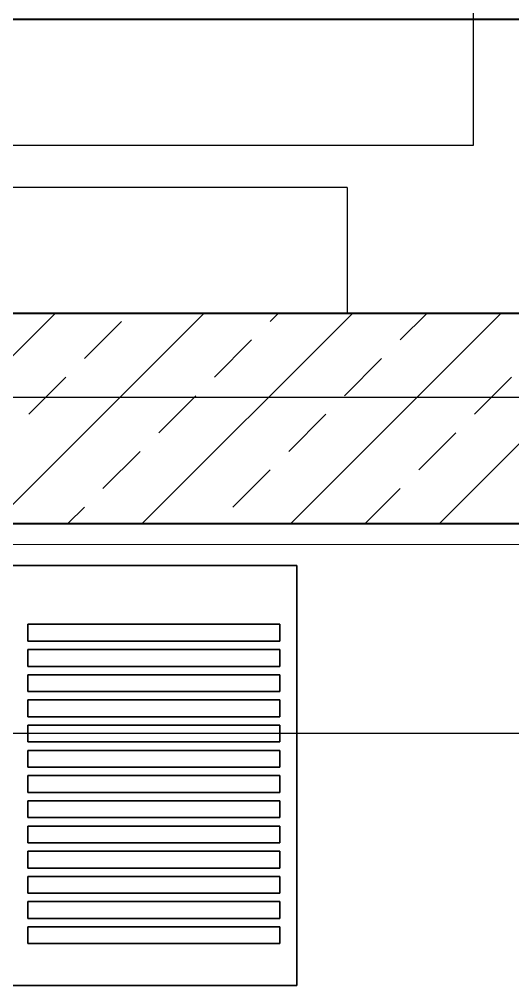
# Model space of a CAD drawing. Header units: inches. Extents: x -7543 to -822, y 102837 to 190349.
# Drawn here: x -829.82012 to -829.80838, y 102836.95143 to 102836.97443 of the extents above; entities that cross this region are included whole.
import ezdxf

# ---------------------------------------------------------------- set-up
doc = ezdxf.new("R2010")
doc.units = ezdxf.units.IN
doc.header["$MEASUREMENT"] = 0
doc.linetypes.add('DASHDOTX2', pattern=[2, 1, -0.5, 0, -0.5])
doc.linetypes.add('DASHED', pattern=[19.05, 12.7, -6.35])
for name, color, linetype, lineweight in [('AKS', 1, 'Continuous', 25), ('KESİT', 7, 'Continuous', 40), ('KOLON', 2, 'Continuous', 40), ('SIVA', 150, 'Continuous', 15), ('TARAMA', 8, 'Continuous', 25)]:
    doc.layers.add(name, color=color, linetype=linetype, lineweight=lineweight)
doc.layers.add('ASANSÖR', color=7, linetype='Continuous', lineweight=25, true_color=0xf6e21c)
doc.layers.add('TEFRİŞ', color=7, linetype='Continuous', lineweight=25, true_color=0x78462c)

msp = doc.modelspace()

# ---------------------------------------------------------------- linework, layer by layer
at = {"layer": 'AKS', "linetype": 'DASHDOTX2', "ltscale": 10}
for p, q in [((-829.720533, 102836.965431), (-830.091136, 102836.965431)), ((-829.720533, 102836.962431), (-830.091136, 102836.962431)), ((-829.720533, 102836.957431), (-830.091136, 102836.957431))]:
    msp.add_line(p, q, dxfattribs=at)
at = {"layer": 'ASANSÖR'}
for p, q in [((-829.80932, 102836.985431), (-829.80932, 102836.971431)), ((-829.80932, 102836.971431), (-829.83482, 102836.971431)), ((-829.81232, 102836.970431), (-829.82982, 102836.970431)), ((-829.81232, 102836.970431), (-829.81232, 102836.967431))]:
    msp.add_line(p, q, dxfattribs=at)
at = {"layer": 'KESİT', "linetype": 'DASHED'}
msp.add_line((-829.722802, 102836.974429), (-829.970288, 102836.974429), dxfattribs=at)
at = {"layer": 'KOLON'}
for p, q in [((-829.80132, 102836.967431), (-829.83832, 102836.967431)), ((-829.83832, 102836.962431), (-829.80132, 102836.962431))]:
    msp.add_line(p, q, dxfattribs=at)
at = {"layer": 'SIVA'}
msp.add_line((-829.83782, 102836.961931), (-829.80082, 102836.961931), dxfattribs=at)
at = {"layer": 'TARAMA'}
for p, q in [((-829.819265, 102836.967431), (-829.824265, 102836.962431)), ((-829.81573, 102836.967431), (-829.82073, 102836.962431)), ((-829.812194, 102836.967431), (-829.817194, 102836.962431)), ((-829.813962, 102836.967431), (-829.814152, 102836.967241)), ((-829.808659, 102836.967431), (-829.813659, 102836.962431)), ((-829.810427, 102836.967431), (-829.811059, 102836.966799)), ((-829.805123, 102836.967431), (-829.810123, 102836.962431)), ((-829.817688, 102836.967241), (-829.818572, 102836.966357)), ((-829.814594, 102836.966799), (-829.815478, 102836.965915)), ((-829.811501, 102836.966357), (-829.812384, 102836.965473)), ((-829.819014, 102836.965915), (-829.819897, 102836.965031)), ((-829.808407, 102836.965915), (-829.809291, 102836.965031)), ((-829.81592, 102836.965473), (-829.816804, 102836.964589)), ((-829.812826, 102836.965031), (-829.81371, 102836.964147)), ((-829.809733, 102836.964589), (-829.810617, 102836.963705)), ((-829.817246, 102836.964147), (-829.81813, 102836.963263)), ((-829.814152, 102836.963705), (-829.815036, 102836.962821)), ((-829.811059, 102836.963263), (-829.811891, 102836.962431)), ((-829.818572, 102836.962821), (-829.818962, 102836.962431))]:
    msp.add_line(p, q, dxfattribs=at)
at = {"layer": 'TEFRİŞ'}
for points in [[(-829.82032, 102836.961431, -0.000127), (-829.81352, 102836.961431, -0.000127), (-829.81352, 102836.961431), (-829.82032, 102836.961431)], [(-829.82032, 102836.961431), (-829.82032, 102836.951431), (-829.81352, 102836.951431), (-829.81352, 102836.961431)], [(-829.81352, 102836.961431, -0.000127), (-829.81352, 102836.951431, -0.000127), (-829.81352, 102836.951431), (-829.81352, 102836.961431)], [(-829.81992, 102836.960031, -0.000127), (-829.81392, 102836.960031, -0.000127), (-829.81392, 102836.960031, 0.000073), (-829.81992, 102836.960031, 0.000073)], [(-829.81992, 102836.960031, -0.000127), (-829.81992, 102836.959631, -0.000127), (-829.81992, 102836.959631, 0.000073), (-829.81992, 102836.960031, 0.000073)], [(-829.81392, 102836.960031, -0.000127), (-829.81392, 102836.959631, -0.000127), (-829.81392, 102836.959631, 0.000073), (-829.81392, 102836.960031, 0.000073)], [(-829.81392, 102836.959631, -0.000127), (-829.81992, 102836.959631, -0.000127), (-829.81992, 102836.959631, 0.000073), (-829.81392, 102836.959631, 0.000073)], [(-829.81992, 102836.959431, -0.000127), (-829.81392, 102836.959431, -0.000127), (-829.81392, 102836.959431, 0.000073), (-829.81992, 102836.959431, 0.000073)], [(-829.81992, 102836.959431, -0.000127), (-829.81992, 102836.959031, -0.000127), (-829.81992, 102836.959031, 0.000073), (-829.81992, 102836.959431, 0.000073)], [(-829.81392, 102836.959431, -0.000127), (-829.81392, 102836.959031, -0.000127), (-829.81392, 102836.959031, 0.000073), (-829.81392, 102836.959431, 0.000073)], [(-829.81392, 102836.959031, -0.000127), (-829.81992, 102836.959031, -0.000127), (-829.81992, 102836.959031, 0.000073), (-829.81392, 102836.959031, 0.000073)], [(-829.81992, 102836.958831, -0.000127), (-829.81392, 102836.958831, -0.000127), (-829.81392, 102836.958831, 0.000073), (-829.81992, 102836.958831, 0.000073)], [(-829.81992, 102836.958831, -0.000127), (-829.81992, 102836.958431, -0.000127), (-829.81992, 102836.958431, 0.000073), (-829.81992, 102836.958831, 0.000073)], [(-829.81392, 102836.958831, -0.000127), (-829.81392, 102836.958431, -0.000127), (-829.81392, 102836.958431, 0.000073), (-829.81392, 102836.958831, 0.000073)], [(-829.81392, 102836.958431, -0.000127), (-829.81992, 102836.958431, -0.000127), (-829.81992, 102836.958431, 0.000073), (-829.81392, 102836.958431, 0.000073)], [(-829.81992, 102836.958231, -0.000127), (-829.81392, 102836.958231, -0.000127), (-829.81392, 102836.958231, 0.000073), (-829.81992, 102836.958231, 0.000073)], [(-829.81992, 102836.958231, -0.000127), (-829.81992, 102836.957831, -0.000127), (-829.81992, 102836.957831, 0.000073), (-829.81992, 102836.958231, 0.000073)], [(-829.81392, 102836.958231, -0.000127), (-829.81392, 102836.957831, -0.000127), (-829.81392, 102836.957831, 0.000073), (-829.81392, 102836.958231, 0.000073)], [(-829.81392, 102836.957831, -0.000127), (-829.81992, 102836.957831, -0.000127), (-829.81992, 102836.957831, 0.000073), (-829.81392, 102836.957831, 0.000073)], [(-829.81992, 102836.957631, -0.000127), (-829.81392, 102836.957631, -0.000127), (-829.81392, 102836.957631, 0.000073), (-829.81992, 102836.957631, 0.000073)], [(-829.81992, 102836.957631, -0.000127), (-829.81992, 102836.957231, -0.000127), (-829.81992, 102836.957231, 0.000073), (-829.81992, 102836.957631, 0.000073)], [(-829.81392, 102836.957631, -0.000127), (-829.81392, 102836.957231, -0.000127), (-829.81392, 102836.957231, 0.000073), (-829.81392, 102836.957631, 0.000073)], [(-829.81392, 102836.957231, -0.000127), (-829.81992, 102836.957231, -0.000127), (-829.81992, 102836.957231, 0.000073), (-829.81392, 102836.957231, 0.000073)], [(-829.81992, 102836.957031, -0.000127), (-829.81392, 102836.957031, -0.000127), (-829.81392, 102836.957031, 0.000073), (-829.81992, 102836.957031, 0.000073)], [(-829.81992, 102836.957031, -0.000127), (-829.81992, 102836.956631, -0.000127), (-829.81992, 102836.956631, 0.000073), (-829.81992, 102836.957031, 0.000073)], [(-829.81392, 102836.957031, -0.000127), (-829.81392, 102836.956631, -0.000127), (-829.81392, 102836.956631, 0.000073), (-829.81392, 102836.957031, 0.000073)], [(-829.81392, 102836.956631, -0.000127), (-829.81992, 102836.956631, -0.000127), (-829.81992, 102836.956631, 0.000073), (-829.81392, 102836.956631, 0.000073)], [(-829.81992, 102836.956431, -0.000127), (-829.81392, 102836.956431, -0.000127), (-829.81392, 102836.956431, 0.000073), (-829.81992, 102836.956431, 0.000073)], [(-829.81992, 102836.956431, -0.000127), (-829.81992, 102836.956031, -0.000127), (-829.81992, 102836.956031, 0.000073), (-829.81992, 102836.956431, 0.000073)], [(-829.81392, 102836.956431, -0.000127), (-829.81392, 102836.956031, -0.000127), (-829.81392, 102836.956031, 0.000073), (-829.81392, 102836.956431, 0.000073)], [(-829.81392, 102836.956031, -0.000127), (-829.81992, 102836.956031, -0.000127), (-829.81992, 102836.956031, 0.000073), (-829.81392, 102836.956031, 0.000073)], [(-829.81992, 102836.955831, -0.000127), (-829.81392, 102836.955831, -0.000127), (-829.81392, 102836.955831, 0.000073), (-829.81992, 102836.955831, 0.000073)], [(-829.81992, 102836.955831, -0.000127), (-829.81992, 102836.955431, -0.000127), (-829.81992, 102836.955431, 0.000073), (-829.81992, 102836.955831, 0.000073)], [(-829.81392, 102836.955831, -0.000127), (-829.81392, 102836.955431, -0.000127), (-829.81392, 102836.955431, 0.000073), (-829.81392, 102836.955831, 0.000073)], [(-829.81392, 102836.955431, -0.000127), (-829.81992, 102836.955431, -0.000127), (-829.81992, 102836.955431, 0.000073), (-829.81392, 102836.955431, 0.000073)], [(-829.81992, 102836.955231, -0.000127), (-829.81392, 102836.955231, -0.000127), (-829.81392, 102836.955231, 0.000073), (-829.81992, 102836.955231, 0.000073)], [(-829.81992, 102836.955231, -0.000127), (-829.81992, 102836.954831, -0.000127), (-829.81992, 102836.954831, 0.000073), (-829.81992, 102836.955231, 0.000073)], [(-829.81392, 102836.955231, -0.000127), (-829.81392, 102836.954831, -0.000127), (-829.81392, 102836.954831, 0.000073), (-829.81392, 102836.955231, 0.000073)], [(-829.81392, 102836.954831, -0.000127), (-829.81992, 102836.954831, -0.000127), (-829.81992, 102836.954831, 0.000073), (-829.81392, 102836.954831, 0.000073)], [(-829.81992, 102836.954631, -0.000127), (-829.81392, 102836.954631, -0.000127), (-829.81392, 102836.954631, 0.000073), (-829.81992, 102836.954631, 0.000073)], [(-829.81992, 102836.954631, -0.000127), (-829.81992, 102836.954231, -0.000127), (-829.81992, 102836.954231, 0.000073), (-829.81992, 102836.954631, 0.000073)], [(-829.81392, 102836.954631, -0.000127), (-829.81392, 102836.954231, -0.000127), (-829.81392, 102836.954231, 0.000073), (-829.81392, 102836.954631, 0.000073)], [(-829.81392, 102836.954231, -0.000127), (-829.81992, 102836.954231, -0.000127), (-829.81992, 102836.954231, 0.000073), (-829.81392, 102836.954231, 0.000073)], [(-829.81992, 102836.954031, -0.000127), (-829.81392, 102836.954031, -0.000127), (-829.81392, 102836.954031, 0.000073), (-829.81992, 102836.954031, 0.000073)], [(-829.81992, 102836.954031, -0.000127), (-829.81992, 102836.953631, -0.000127), (-829.81992, 102836.953631, 0.000073), (-829.81992, 102836.954031, 0.000073)], [(-829.81392, 102836.954031, -0.000127), (-829.81392, 102836.953631, -0.000127), (-829.81392, 102836.953631, 0.000073), (-829.81392, 102836.954031, 0.000073)], [(-829.81392, 102836.953631, -0.000127), (-829.81992, 102836.953631, -0.000127), (-829.81992, 102836.953631, 0.000073), (-829.81392, 102836.953631, 0.000073)], [(-829.81992, 102836.953431, -0.000127), (-829.81392, 102836.953431, -0.000127), (-829.81392, 102836.953431, 0.000073), (-829.81992, 102836.953431, 0.000073)], [(-829.81992, 102836.953431, -0.000127), (-829.81992, 102836.953031, -0.000127), (-829.81992, 102836.953031, 0.000073), (-829.81992, 102836.953431, 0.000073)], [(-829.81392, 102836.953431, -0.000127), (-829.81392, 102836.953031, -0.000127), (-829.81392, 102836.953031, 0.000073), (-829.81392, 102836.953431, 0.000073)], [(-829.81392, 102836.953031, -0.000127), (-829.81992, 102836.953031, -0.000127), (-829.81992, 102836.953031, 0.000073), (-829.81392, 102836.953031, 0.000073)], [(-829.81992, 102836.952831, -0.000127), (-829.81392, 102836.952831, -0.000127), (-829.81392, 102836.952831, 0.000073), (-829.81992, 102836.952831, 0.000073)], [(-829.81992, 102836.952831, -0.000127), (-829.81992, 102836.952431, -0.000127), (-829.81992, 102836.952431, 0.000073), (-829.81992, 102836.952831, 0.000073)], [(-829.81392, 102836.952831, -0.000127), (-829.81392, 102836.952431, -0.000127), (-829.81392, 102836.952431, 0.000073), (-829.81392, 102836.952831, 0.000073)], [(-829.81392, 102836.952431, -0.000127), (-829.81992, 102836.952431, -0.000127), (-829.81992, 102836.952431, 0.000073), (-829.81392, 102836.952431, 0.000073)], [(-829.81352, 102836.951431, -0.000127), (-829.82032, 102836.951431, -0.000127), (-829.82032, 102836.951431), (-829.81352, 102836.951431)]]:
    msp.add_3dface(points, dxfattribs=at)

doc.saveas('drawing.dxf')
